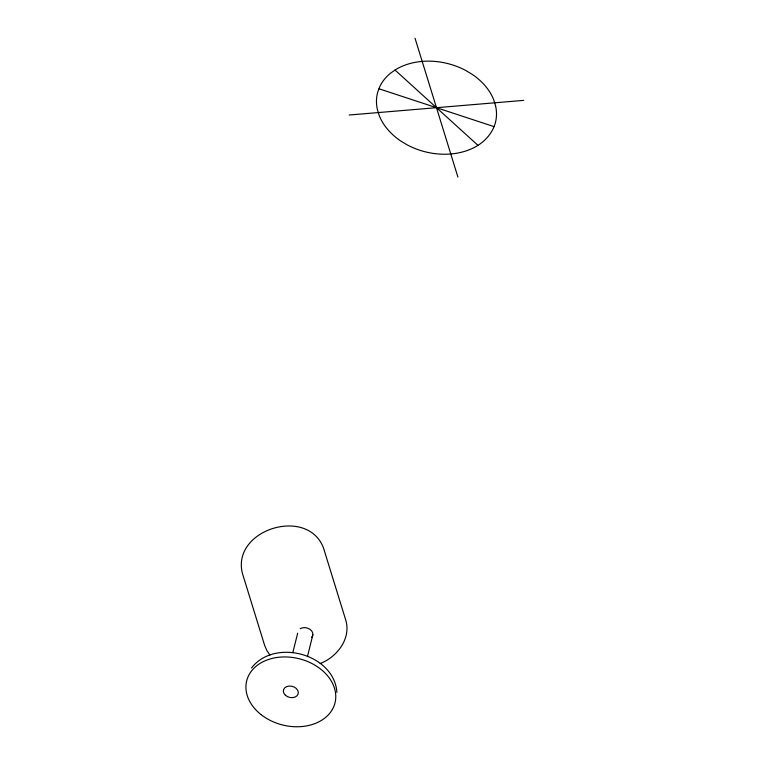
<?xml version="1.0" encoding="UTF-8"?>
<svg xmlns="http://www.w3.org/2000/svg" width="765" height="765" viewBox="0 0 765 765"><rect width="100%" height="100%" fill="white"/><g stroke="black" fill="none" stroke-linecap="round" stroke-linejoin="round"><path stroke-width="1.15" d="M292.813 652.641L297.671 633.171M307.425 656.6L312.847 634.835M495.557 105.723L493.76 99.909A60.626 45.479 14 0 0 472.282 74.415L465.962 70.6A60.904 45.69 14 0 0 395.868 69.481L390.657 73.105A60.741 45.565 14 0 0 379.603 87.009L377.652 92.402A60.626 45.479 14 0 0 377.403 109.644L379.201 115.477A60.626 45.479 14 0 0 400.678 140.961L406.999 144.776A60.904 45.69 14 0 0 477.092 145.905C485.651 140.741 492.593 132.689 495.318 122.983A60.626 45.479 14 0 0 495.567 105.733M251.513 667.988C274.539 637.876 334.295 653.865 336.896 692.392M320.191 663.523C336.887 657.164 351.269 638.737 345.809 620.291L323.566 548.199C307.932 505.875 231.441 529.485 242.381 573.262L264.623 645.354L266.975 650.785L269.988 655.003M349.213 115.008L523.748 100.378M378.952 88.769L494.018 126.617M395.008 70.036L477.953 145.34M415.041 38.25L457.929 177.126M300.215 628.725A7.583 5.69 14 0 1 310.332 629.614A7.583 5.69 14 0 1 311.441 637.475M285.431 695.27A7.583 5.69 14 0 0 298.025 694.209A7.583 5.69 14 0 0 289.046 686.062A7.583 5.69 14 0 0 285.431 695.27M261.123 714.663A45.518 34.148 14 0 0 334.888 703.322A45.518 34.148 14 0 0 276.5 657.556A45.518 34.148 14 0 0 261.123 714.663"/></g></svg>
